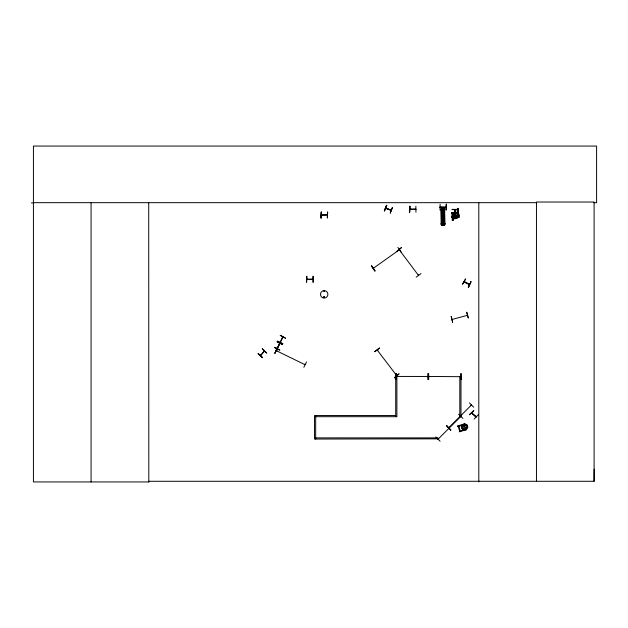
<?xml version="1.0" encoding="UTF-8"?>
<svg xmlns="http://www.w3.org/2000/svg" width="628" height="628" viewBox="0 0 628 628"><rect width="100%" height="100%" fill="white"/><g stroke="black" fill="none" stroke-linecap="round" stroke-linejoin="round"><path stroke-width="0.94" d="M467.287 315.366L452.097 319.464M593.664 202.679L596.6 202.679L596.6 146.057L33.425 146.057L33.425 481.943L148.805 481.943L148.726 481.284L594.096 481.284L594.182 469.14M451.979 217.461L454.013 218.607L452.042 217.453L452.129 212.578L452.184 213.779L458.055 213.536M457.349 216.008L455.983 215.239L453.981 215.216L451.979 216.338C452.945 221.111 453.495 209.674 452.184 213.504M457.953 216.393L457.953 217.492C456.242 217.987 457.781 209.783 457.514 213.779M457.953 217.492C457.569 213.669 459.17 213.285 457.388 213.355L452.725 213.716M471.746 412.996L476.079 416.984M472.028 413.303L471.816 412.737M373.299 268.313L399.384 249.763M323.608 297.154C325.116 295.396 324.503 298.881 323.663 297.287M323.781 297.154C324.857 295.796 324.378 298.614 323.844 297.06M377.483 350.008L377.569 350.581L377.42 349.922M377.624 350.589L377.255 350.102L396.692 375.591M282.922 337.126L280.394 342.299M260.392 355.479L260.761 355.024M448.918 427.888L449.201 427.26L448.73 427.731M471.534 405.264L471.031 405.35M386.73 205.34L384.336 210.851L386.769 205.356M384.367 210.859L386.487 205.246M384.572 210.937L386.691 205.325M390.757 210.247L391.362 210.184L385.78 208.331M390.302 213.104L392.429 207.491M323.907 291.062L324.417 291.463L323.977 291.023M456.211 213.3L456.211 212.633M456.297 213.261L455.795 212.633M274.899 353.171L277.49 347.755M276.226 350.628L276.822 350.879L276.344 350.385M303.858 367.294L306.527 361.916M274.318 347.535L279.719 350.141M277.097 341.844L282.49 344.474M277.089 348.454L279.617 343.21M280.127 342.236L282.733 336.898M277.246 348.619L279.892 343.194M277.364 348.673L280.01 343.249M282.89 343.649L277.458 341.098M465.497 279.013L462.553 284.249L465.568 279.044M464.218 281.846L464.759 281.846M469.611 284.343L469.006 284.343M468.504 287.263L470.937 281.768M468.284 287.153L470.961 281.784M468.48 287.255L470.921 281.76M399.471 249.779L399.157 250.266L399.651 249.952M464.602 430.125L462.2 428.783L461.541 426.891L462.883 424.402M461.596 426.907L462.922 424.457M466.439 429.646L467.781 427.158L467.208 425.211L464.72 423.861L462.883 424.473M307.539 279.444L306.927 279.162L307.43 279.476M396.04 376.698L396.684 376.667L396.056 376.415M428.076 376.69L427.527 376.423M428.696 376.462L460.983 376.69L460.983 416.702L459.814 416.702L459.814 376.69M321.316 214.941L327.314 214.941M440.102 207.059L440.644 207.326M260.432 355.432L264.325 350.95M437.983 438.941L438.517 438.791M449.342 427.487L449.012 427.833M437.983 438.846L314.518 439.05L314.518 415.54L395.711 415.54M312.226 279.17L312.893 279.17M312.289 279.17L312.893 279.374L306.856 279.507L312.893 279.444L307.014 279.444M427.566 376.698L428.155 376.462L396.095 376.439M409.919 209.116L415.862 209.116M415.736 209.391L409.943 209.352M440.165 207.059L446.053 207.397M264.545 351.123L260.675 355.566M458.016 216.385L458.016 217.5L456.014 218.63L453.981 218.63L456.014 218.568L456.956 216.597L454.35 215.938L453.024 216.605L454.013 218.544M473.724 410.555L469.461 414.778L473.787 410.61M475.836 416.427L476.165 416.686L471.667 412.918M474.101 419.096L478.246 414.755M435.879 436.947L440.095 441.225M458.605 414.221L462.915 418.405M460.418 416.835L460.819 416.466L438.124 439.137L438.305 438.572M473.661 407.187L469.454 402.917M453.95 212.547L453.95 213.214L454.437 212.562M385.749 208.064L386.369 208.3M471.267 405.586L471.408 405.052L448.777 427.684L449.31 427.48M399.455 249.661L399.596 250.234L399.392 249.575M421.011 273.588L416.183 277.16M374.712 351.547L379.508 347.936M374.861 351.743L379.642 348.108M401.331 252.268L397.869 247.369M469.375 284.531L464.194 281.894M385.804 208.088L391.26 210.113M396.621 376.721L396.142 376.698M276.438 350.432L276.862 350.667M276.32 350.675L304.965 364.68M452.168 212.868L457.522 213.151M464.257 281.634L469.548 284.288M457.451 217.531L457.953 217.249M452.419 220.028C451.1 220.75 454.586 220.632 453.165 220.004M464.759 423.845L457.349 425.996L457.49 426.459L458.236 426.239L459.712 431.24L459.256 431.821L466.478 429.638L464.563 430.133M461.541 426.891L462.122 428.838L464.602 430.188M467.781 427.158L464.712 429.057L463.229 428.139L462.86 426.883L463.597 425.282L467.208 425.211M466.73 312.265L468.3 318.058L466.769 312.257M307.014 279.177L312.768 279.138M429.238 376.729L428.712 376.698M460.285 376.4L460.834 376.667L460.293 376.706M445.558 207.028L446.021 207.036M452.113 212.609L458 212.908M442.866 224.761L442.991 223.984M457.624 208.355L458.369 208.802L457.624 208.355L457.734 210.529M458.11 215.569L458.793 215.53L458.778 214.635L458.102 214.674L458.11 215.569L457.655 209.626M458.118 216.181L458.801 216.165L458.99 217.382L458.134 217.1L457.922 213.591M458.134 217.1L458.817 217.06M452.199 213.041C454.86 213.182 451.422 216.095 452.121 212.908M441.398 210.396L444.396 210.364M441.413 211.495L444.412 211.463M441.429 213.143L444.428 213.112M441.445 214.611L444.443 214.58M441.46 216.26L444.459 216.228M441.539 223.34L444.538 223.301M441.044 223.819L445.048 223.772M441.044 223.945L445.048 223.898M442.803 224.102L443.282 224.094M441.327 225.005L444.789 224.95L444.6 208.7L441.146 208.747L441.327 225.005L441.225 208.747M442.819 224.997L443.29 224.989M306.872 276.312L306.574 282.317L306.786 276.312M313.207 276.273L313.215 282.27M396.08 376.462L396.621 376.455M428.759 376.462L429.301 376.455M428.17 379.563L428.712 379.563L428.665 373.566L428.131 373.566L428.17 379.563L428.178 373.566M460.85 379.563L460.897 373.566M31.4 202.915L33.425 202.907M33.425 202.679L536.453 202.679M440.102 204.163L440.016 210.16M415.862 206.22L415.94 212.225M446.115 207.264L440.181 207.287M440.079 207.334L446.115 207.334M441.555 207.421L444.475 207.421M452.082 209.367L458.079 209.399M409.841 209.391L415.877 209.391M452.082 209.619L458.079 209.619M451.972 212.884L458.048 212.876M456.211 213.237L455.795 213.3M321.293 215.153L327.251 214.941M457.223 215.702L452.082 216.04M452.074 217.437L452.615 217.437M315.688 416.702L396.88 416.702L396.88 376.69L395.711 376.69L395.711 416.702M315.688 437.881L437.967 437.881L437.967 439.05M399.494 250.156L399.227 249.756L418.491 275.402M392.39 207.476L390.263 213.088M385.631 208.315L391.283 210.451M276.281 350.62L276.767 350.856M305.051 364.648L304.651 364.232L305.2 364.491M277.364 341.294L282.757 343.924M274.428 347.315L279.821 349.945M464.131 281.87L469.516 284.61M464.728 423.924L467.13 425.266M418.35 274.829L418.452 275.354M264.506 351.17L263.893 351.46M258.179 353.611L262.677 357.583M471.612 412.918L476.04 417.031M446.61 425.753L450.88 429.976M418.374 274.805L418.617 275.229M399.392 249.63L399.714 249.991M377.42 349.977L377.805 350.432M396.645 375.575L396.276 375.097L396.48 375.701M371.541 266.013L375.073 270.864M458.895 426.035L465.552 424.457L458.809 426.067L460.277 431.02L466.816 428.696L460.379 430.989M458.793 215.53L458.605 213.551M458.801 216.165L458.699 214.643L458.99 217.382M458.628 214.509L458.558 212.963M458.519 212.35L458.526 213.159M457.843 213.198L457.718 211.024M458.479 212.445L458.361 210.27M458.448 211.102L458.338 209.587M458.314 208.936L458.393 209.901M458.307 208.355L458.377 209.344M457.686 208.841L457.694 209.383M444.546 208.7L444.718 224.95M444.412 208.7L444.561 224.95M444.231 209.658L444.396 224.957M444.153 209.658L444.326 224.957M443.972 209.658L444.2 224M443.792 208.708L444.004 224.957M443.768 208.708L443.941 224.957M443.572 209.666L443.8 224.008M443.517 224.965L442.599 224.973M442.143 209.697L442.379 224.989M441.743 208.739L441.979 224.997M441.382 208.747L441.531 224.997M461.117 373.566L461.156 379.563M428.469 373.558L428.477 379.563M428.375 373.566L428.382 379.571M395.962 373.566L395.954 379.563M312.956 276.273L312.995 282.27M458.016 217.5L455.983 218.544M453.981 215.216L451.979 216.401L452.042 217.508M594.096 481.284L594.096 202.028L536.453 202.028L536.453 481.284M478.803 202.679L478.803 481.943M455.747 209.705L455.747 215.702M455.418 209.705L455.418 215.702M454.413 209.705L454.413 215.702M446.406 204.163L446.1 210.16L446.147 204.163M409.817 206.22L409.778 212.225M321.23 212.044L321.269 218.049M315.688 415.54L315.688 439.05M148.718 202.679L148.805 481.943M91.076 202.679L91.076 481.943M442.308 215.255C443.148 217.79 444.263 213.434 442.308 215.255M452.058 218.984L453.534 219.015L452.058 218.984M277.27 347.645L274.97 353.203L277.27 347.645M280.269 335.328L285.536 338.217L280.269 335.328M453.463 216.181L454.57 217.053L453.518 217.9L454.931 217.225L456.328 217.869L455.261 217.053L456.375 216.205L454.908 216.896L453.463 216.181M464.461 426.067L463.919 426.891L465.018 427.951L467.295 426.577L467.067 425.957L464.461 426.067M455.983 217.437L455.316 218.458L454.664 218.403L454.02 216.95L455.316 216.511L455.983 217.437M258.202 353.58L262.52 357.772L258.194 353.595M262.363 348.799L266.672 352.991L262.363 348.799M446.673 425.698L450.708 430.149L446.673 425.698M401.465 247.558L396.888 251.459L401.465 247.558M398.984 373.872L394.408 377.773L398.984 373.872M371.611 265.958L374.861 271.013L371.611 265.958M451.21 316.426L452.623 322.266L451.21 316.426M396.001 373.566L395.703 379.571L396.001 373.566M409.856 206.22L409.527 212.225L409.856 206.22M321.316 212.044L320.979 218.049L321.316 212.044M327.651 212.044L327.329 218.049L327.62 212.044M282.522 344.403L277.129 341.765L282.49 344.466M442.143 224.997L441.994 208.739L442.112 224.997M441.798 224.997L441.602 208.739L441.72 224.997M454.75 215.702L454.75 209.705L454.703 215.702M322.329 297.57A3.721 3.721 0 0 0 327.91 294.344A3.721 3.721 0 0 0 322.329 291.125A3.721 3.721 0 0 0 322.329 297.57"/></g></svg>
